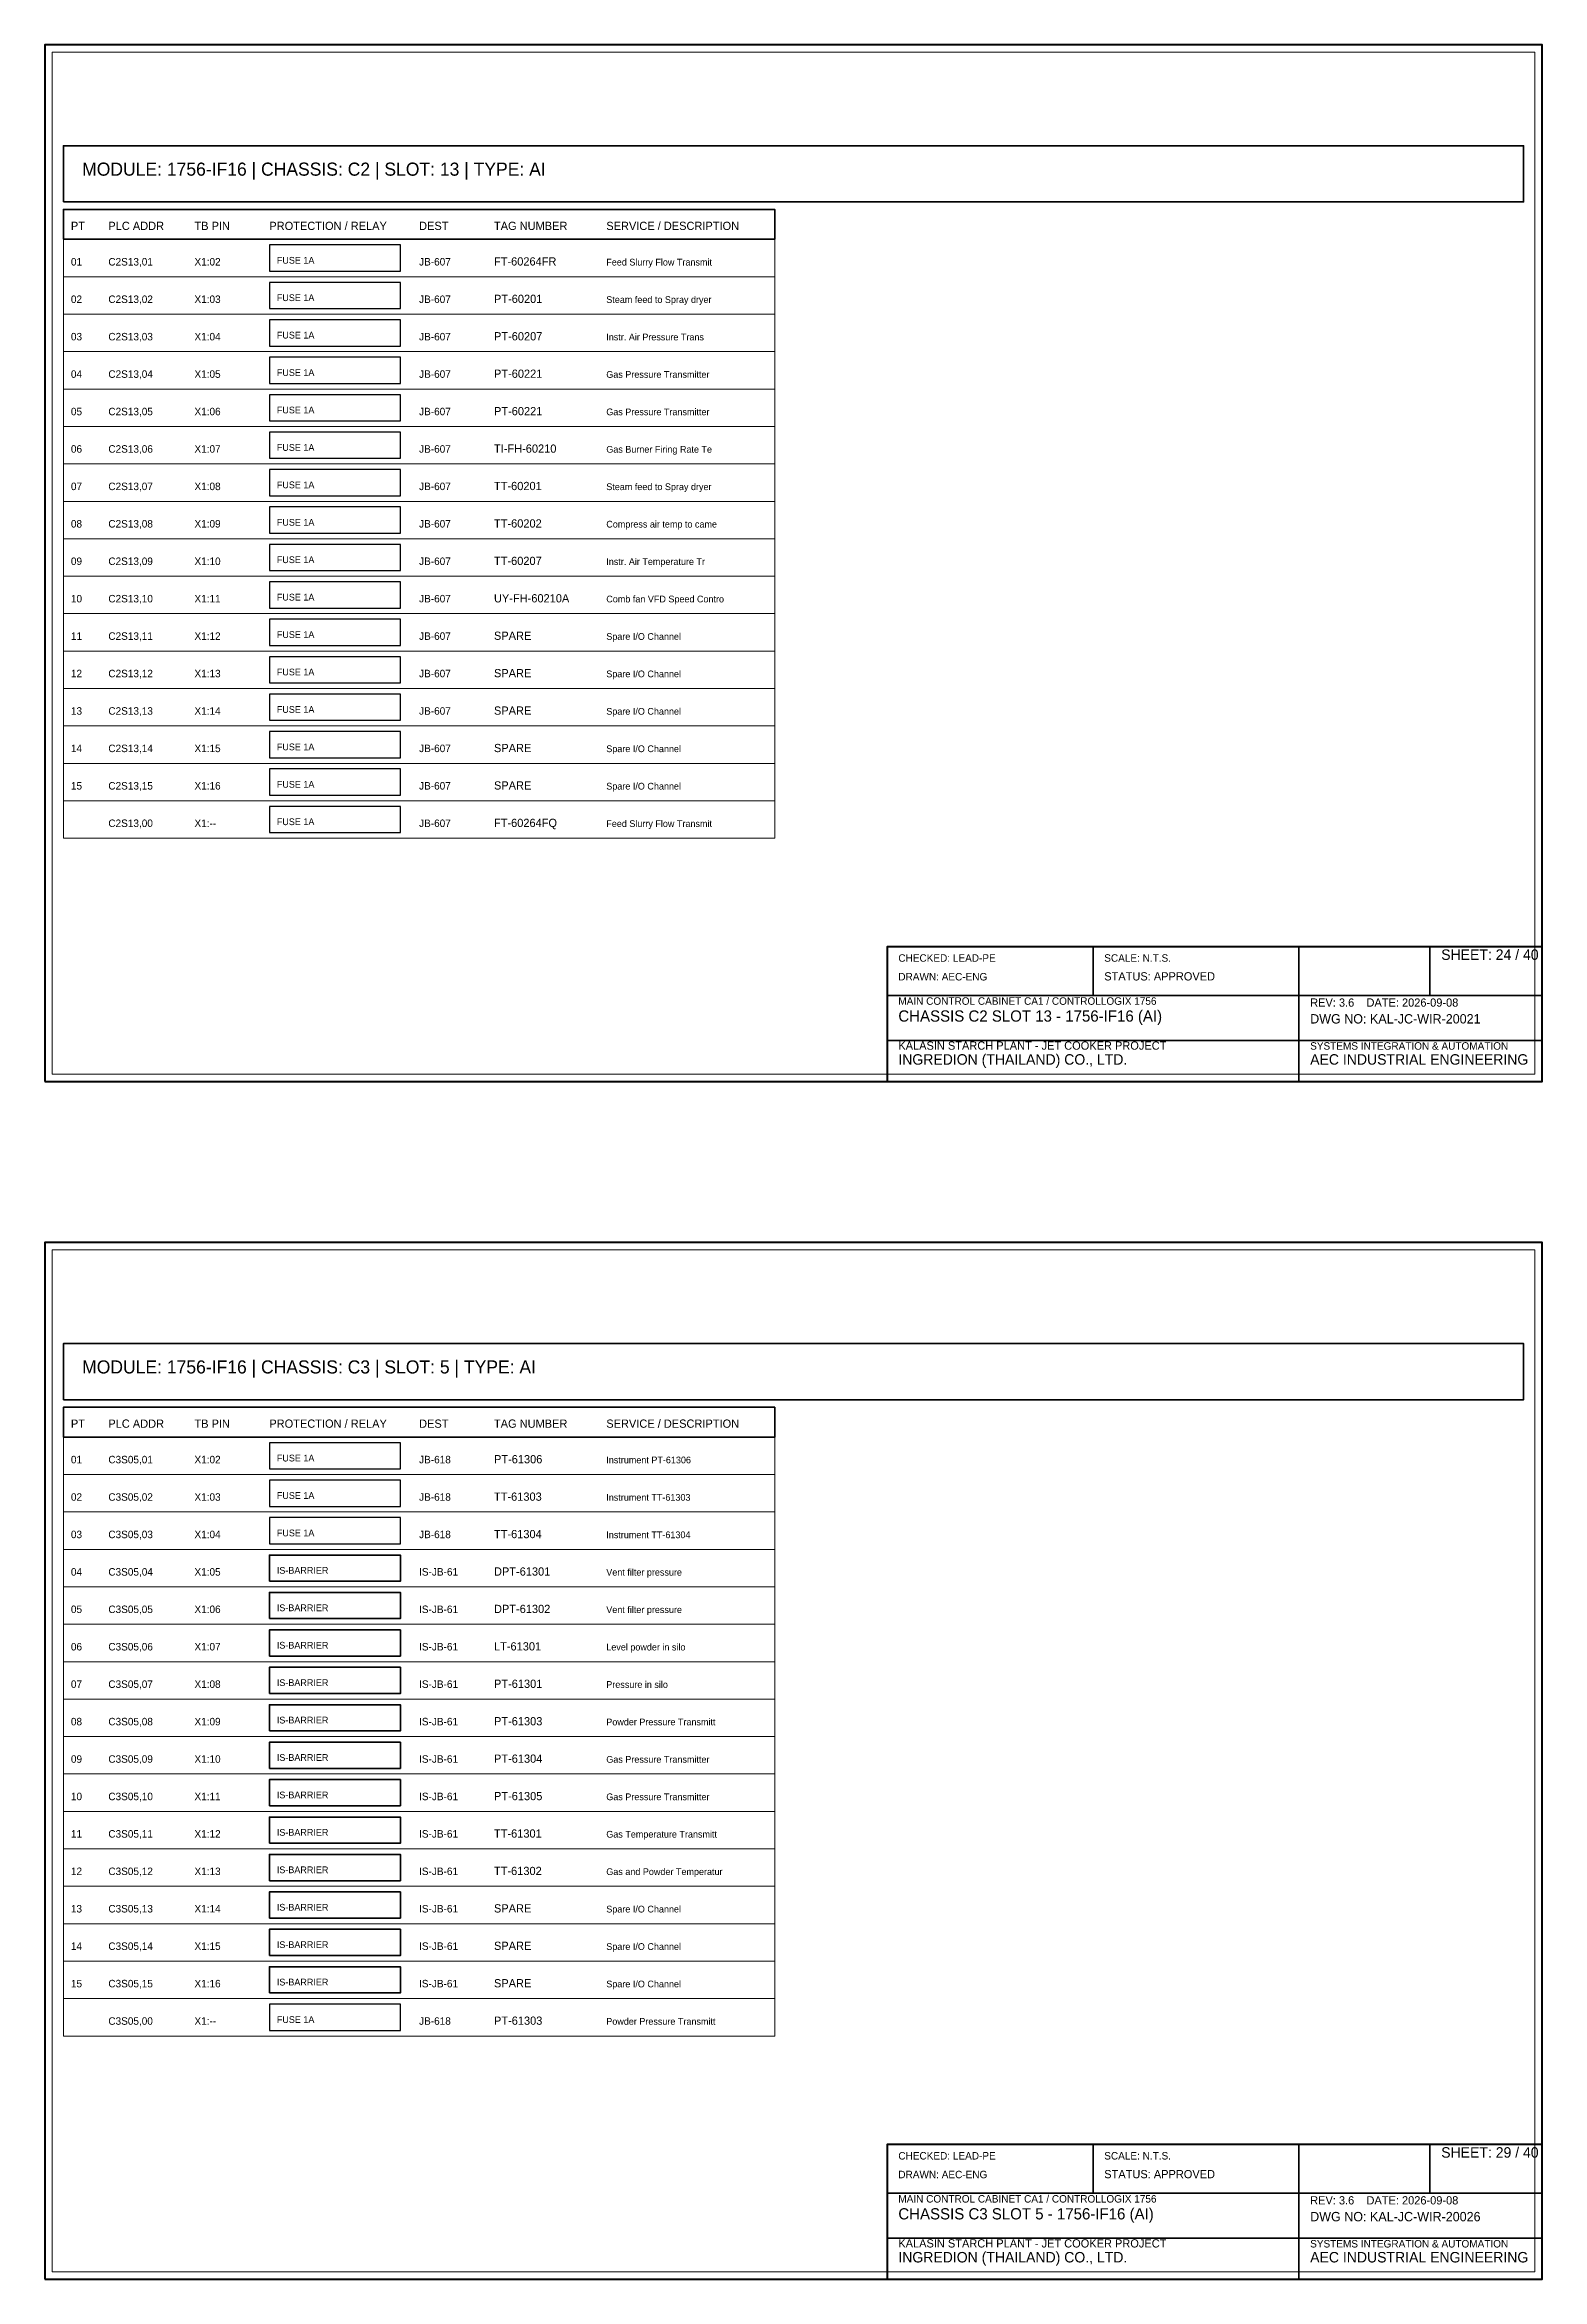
# Model space of a CAD drawing. Header units: millimetres. Extents: x 0 to 2200, y -2240 to 277.
# Drawn here: x 1350 to 1750, y -1600 to -1003 of the extents above; entities that cross this region are included whole.
import ezdxf

# ---------------------------------------------------------------- set-up
doc = ezdxf.new("R2010")
doc.units = ezdxf.units.MM
for name, color, linetype, lineweight in [('0_BORDER', 7, 'Continuous', 70), ('0_TITLE_BLOCK', 4, 'Continuous', 35), ('IE-CABLE', 6, 'Continuous', 25), ('IE-EQUIP', 2, 'Continuous', 35), ('IE-WIRE', 1, 'Continuous', 25), ('IS_BARRIERS', 140, 'Continuous', 35), ('NOTATIONS', 8, 'Continuous', 18), ('TER', 3, 'Continuous', 35), ('TEXTS', 7, 'Continuous', 25)]:
    doc.layers.add(name, color=color, linetype=linetype, lineweight=lineweight)

msp = doc.modelspace()

# ---------------------------------------------------------------- linework, layer by layer
at = {"layer": '0_BORDER'}
for points in [[(1350, -1280), (1750, -1280), (1750, -1003), (1350, -1003)], [(1575, -1280), (1750, -1280), (1750, -1244), (1575, -1244)], [(1350, -1600), (1750, -1600), (1750, -1323), (1350, -1323)], [(1575, -1600), (1750, -1600), (1750, -1564), (1575, -1564)]]:
    msp.add_lwpolyline(points, close=True, dxfattribs=at)
at = {"layer": '0_TITLE_BLOCK'}
for p, q in [((1630, -1257), (1630, -1244)), ((1685, -1257), (1685, -1244)), ((1720, -1257), (1720, -1244)), ((1575, -1257), (1750, -1257)), ((1685, -1280), (1685, -1257)), ((1575, -1269), (1750, -1269)), ((1630, -1577), (1630, -1564)), ((1685, -1577), (1685, -1564)), ((1720, -1577), (1720, -1564)), ((1575, -1577), (1750, -1577)), ((1685, -1600), (1685, -1577)), ((1575, -1589), (1750, -1589))]:
    msp.add_line(p, q, dxfattribs=at)
for points in [[(1355, -1055), (1545, -1055), (1545, -1047), (1355, -1047)], [(1355, -1375), (1545, -1375), (1545, -1367), (1355, -1367)]]:
    msp.add_lwpolyline(points, close=True, dxfattribs=at)
at = {"layer": 'IE-EQUIP'}
for points in [[(1355, -1045), (1745, -1045), (1745, -1030), (1355, -1030)], [(1355, -1365), (1745, -1365), (1745, -1350), (1355, -1350)]]:
    msp.add_lwpolyline(points, close=True, dxfattribs=at)
at = {"layer": 'IE-WIRE'}
for points in [[(1410, -1063.5), (1445, -1063.5), (1445, -1056.5), (1410, -1056.5)], [(1410, -1073.5), (1445, -1073.5), (1445, -1066.5), (1410, -1066.5)], [(1410, -1083.5), (1445, -1083.5), (1445, -1076.5), (1410, -1076.5)], [(1410, -1093.5), (1445, -1093.5), (1445, -1086.5), (1410, -1086.5)], [(1410, -1103.5), (1445, -1103.5), (1445, -1096.5), (1410, -1096.5)], [(1410, -1113.5), (1445, -1113.5), (1445, -1106.5), (1410, -1106.5)], [(1410, -1123.5), (1445, -1123.5), (1445, -1116.5), (1410, -1116.5)], [(1410, -1133.5), (1445, -1133.5), (1445, -1126.5), (1410, -1126.5)], [(1410, -1143.5), (1445, -1143.5), (1445, -1136.5), (1410, -1136.5)], [(1410, -1153.5), (1445, -1153.5), (1445, -1146.5), (1410, -1146.5)], [(1410, -1163.5), (1445, -1163.5), (1445, -1156.5), (1410, -1156.5)], [(1410, -1173.5), (1445, -1173.5), (1445, -1166.5), (1410, -1166.5)], [(1410, -1183.5), (1445, -1183.5), (1445, -1176.5), (1410, -1176.5)], [(1410, -1193.5), (1445, -1193.5), (1445, -1186.5), (1410, -1186.5)], [(1410, -1203.5), (1445, -1203.5), (1445, -1196.5), (1410, -1196.5)], [(1410, -1213.5), (1445, -1213.5), (1445, -1206.5), (1410, -1206.5)], [(1410, -1383.5), (1445, -1383.5), (1445, -1376.5), (1410, -1376.5)], [(1410, -1393.5), (1445, -1393.5), (1445, -1386.5), (1410, -1386.5)], [(1410, -1403.5), (1445, -1403.5), (1445, -1396.5), (1410, -1396.5)], [(1410, -1533.5), (1445, -1533.5), (1445, -1526.5), (1410, -1526.5)]]:
    msp.add_lwpolyline(points, close=True, dxfattribs=at)
at = {"layer": 'IS_BARRIERS'}
for points in [[(1410, -1413.5), (1445, -1413.5), (1445, -1406.5), (1410, -1406.5)], [(1410, -1423.5), (1445, -1423.5), (1445, -1416.5), (1410, -1416.5)], [(1410, -1433.5), (1445, -1433.5), (1445, -1426.5), (1410, -1426.5)], [(1410, -1443.5), (1445, -1443.5), (1445, -1436.5), (1410, -1436.5)], [(1410, -1453.5), (1445, -1453.5), (1445, -1446.5), (1410, -1446.5)], [(1410, -1463.5), (1445, -1463.5), (1445, -1456.5), (1410, -1456.5)], [(1410, -1473.5), (1445, -1473.5), (1445, -1466.5), (1410, -1466.5)], [(1410, -1483.5), (1445, -1483.5), (1445, -1476.5), (1410, -1476.5)], [(1410, -1493.5), (1445, -1493.5), (1445, -1486.5), (1410, -1486.5)], [(1410, -1503.5), (1445, -1503.5), (1445, -1496.5), (1410, -1496.5)], [(1410, -1513.5), (1445, -1513.5), (1445, -1506.5), (1410, -1506.5)], [(1410, -1523.5), (1445, -1523.5), (1445, -1516.5), (1410, -1516.5)]]:
    msp.add_lwpolyline(points, close=True, dxfattribs=at)
at = {"layer": 'NOTATIONS'}
for points in [[(1352, -1278), (1748, -1278), (1748, -1005), (1352, -1005)], [(1355, -1065), (1545, -1065), (1545, -1055), (1355, -1055)], [(1355, -1075), (1545, -1075), (1545, -1065), (1355, -1065)], [(1355, -1085), (1545, -1085), (1545, -1075), (1355, -1075)], [(1355, -1095), (1545, -1095), (1545, -1085), (1355, -1085)], [(1355, -1105), (1545, -1105), (1545, -1095), (1355, -1095)], [(1355, -1115), (1545, -1115), (1545, -1105), (1355, -1105)], [(1355, -1125), (1545, -1125), (1545, -1115), (1355, -1115)], [(1355, -1135), (1545, -1135), (1545, -1125), (1355, -1125)], [(1355, -1145), (1545, -1145), (1545, -1135), (1355, -1135)], [(1355, -1155), (1545, -1155), (1545, -1145), (1355, -1145)], [(1355, -1165), (1545, -1165), (1545, -1155), (1355, -1155)], [(1355, -1175), (1545, -1175), (1545, -1165), (1355, -1165)], [(1355, -1185), (1545, -1185), (1545, -1175), (1355, -1175)], [(1355, -1195), (1545, -1195), (1545, -1185), (1355, -1185)], [(1355, -1205), (1545, -1205), (1545, -1195), (1355, -1195)], [(1355, -1215), (1545, -1215), (1545, -1205), (1355, -1205)], [(1352, -1598), (1748, -1598), (1748, -1325), (1352, -1325)], [(1355, -1385), (1545, -1385), (1545, -1375), (1355, -1375)], [(1355, -1395), (1545, -1395), (1545, -1385), (1355, -1385)], [(1355, -1405), (1545, -1405), (1545, -1395), (1355, -1395)], [(1355, -1415), (1545, -1415), (1545, -1405), (1355, -1405)], [(1355, -1425), (1545, -1425), (1545, -1415), (1355, -1415)], [(1355, -1435), (1545, -1435), (1545, -1425), (1355, -1425)], [(1355, -1445), (1545, -1445), (1545, -1435), (1355, -1435)], [(1355, -1455), (1545, -1455), (1545, -1445), (1355, -1445)], [(1355, -1465), (1545, -1465), (1545, -1455), (1355, -1455)], [(1355, -1475), (1545, -1475), (1545, -1465), (1355, -1465)], [(1355, -1485), (1545, -1485), (1545, -1475), (1355, -1475)], [(1355, -1495), (1545, -1495), (1545, -1485), (1355, -1485)], [(1355, -1505), (1545, -1505), (1545, -1495), (1355, -1495)], [(1355, -1515), (1545, -1515), (1545, -1505), (1355, -1505)], [(1355, -1525), (1545, -1525), (1545, -1515), (1355, -1515)], [(1355, -1535), (1545, -1535), (1545, -1525), (1355, -1525)]]:
    msp.add_lwpolyline(points, close=True, dxfattribs=at)

# ---------------------------------------------------------------- texts
at = {"layer": '0_TITLE_BLOCK'}
for s, height, p in [('MODULE: 1756-IF16 | CHASSIS: C2 | SLOT: 13 | TYPE: AI', 3.5, (1360, -1038)), ('PT', 2.2, (1357, -1052.5)), ('PLC ADDR', 2.2, (1367, -1052.5)), ('TB PIN', 2.2, (1390, -1052.5)), ('PROTECTION / RELAY', 2.2, (1410, -1052.5)), ('DEST', 2.2, (1450, -1052.5)), ('TAG NUMBER', 2.2, (1470, -1052.5)), ('SERVICE / DESCRIPTION', 2.2, (1500, -1052.5)), ('SHEET: 24 / 40', 2.8, (1723, -1247.5)), ('STATUS: APPROVED', 2.2, (1633, -1253)), ('CHASSIS C2 SLOT 13 - 1756-IF16 (AI)', 3, (1578, -1264)), ('INGREDION (THAILAND) CO., LTD.', 2.8, (1578, -1275.5)), ('AEC INDUSTRIAL ENGINEERING', 2.8, (1688, -1275.5)), ('MODULE: 1756-IF16 | CHASSIS: C3 | SLOT: 5 | TYPE: AI', 3.5, (1360, -1358)), ('PT', 2.2, (1357, -1372.5)), ('PLC ADDR', 2.2, (1367, -1372.5)), ('TB PIN', 2.2, (1390, -1372.5)), ('PROTECTION / RELAY', 2.2, (1410, -1372.5)), ('DEST', 2.2, (1450, -1372.5)), ('TAG NUMBER', 2.2, (1470, -1372.5)), ('SERVICE / DESCRIPTION', 2.2, (1500, -1372.5)), ('SHEET: 29 / 40', 2.8, (1723, -1567.5)), ('STATUS: APPROVED', 2.2, (1633, -1573)), ('CHASSIS C3 SLOT 5 - 1756-IF16 (AI)', 3, (1578, -1584)), ('INGREDION (THAILAND) CO., LTD.', 2.8, (1578, -1595.5)), ('AEC INDUSTRIAL ENGINEERING', 2.8, (1688, -1595.5))]:
    msp.add_text(s, height=height, dxfattribs=at).set_placement(p)
at = {"layer": 'IE-CABLE'}
for s, p in [('JB-607', (1450, -1062)), ('JB-607', (1450, -1072)), ('JB-607', (1450, -1082)), ('JB-607', (1450, -1092)), ('JB-607', (1450, -1102)), ('JB-607', (1450, -1112)), ('JB-607', (1450, -1122)), ('JB-607', (1450, -1132)), ('JB-607', (1450, -1142)), ('JB-607', (1450, -1152)), ('JB-607', (1450, -1162)), ('JB-607', (1450, -1172)), ('JB-607', (1450, -1182)), ('JB-607', (1450, -1192)), ('JB-607', (1450, -1202)), ('JB-607', (1450, -1212)), ('JB-618', (1450, -1382)), ('JB-618', (1450, -1392)), ('JB-618', (1450, -1402)), ('IS-JB-61', (1450, -1412)), ('IS-JB-61', (1450, -1422)), ('IS-JB-61', (1450, -1432)), ('IS-JB-61', (1450, -1442)), ('IS-JB-61', (1450, -1452)), ('IS-JB-61', (1450, -1462)), ('IS-JB-61', (1450, -1472)), ('IS-JB-61', (1450, -1482)), ('IS-JB-61', (1450, -1492)), ('IS-JB-61', (1450, -1502)), ('IS-JB-61', (1450, -1512)), ('IS-JB-61', (1450, -1522)), ('JB-618', (1450, -1532))]:
    msp.add_text(s, height=2, dxfattribs=at).set_placement(p)
at = {"layer": 'IE-WIRE'}
for p in [(1412, -1061.5), (1412, -1071.5), (1412, -1081.5), (1412, -1091.5), (1412, -1101.5), (1412, -1111.5), (1412, -1121.5), (1412, -1131.5), (1412, -1141.5), (1412, -1151.5), (1412, -1161.5), (1412, -1171.5), (1412, -1181.5), (1412, -1191.5), (1412, -1201.5), (1412, -1211.5), (1412, -1381.5), (1412, -1391.5), (1412, -1401.5), (1412, -1531.5)]:
    msp.add_text('FUSE 1A', height=1.8, dxfattribs=at).set_placement(p)
at = {"layer": 'IS_BARRIERS'}
for p in [(1412, -1411.5), (1412, -1421.5), (1412, -1431.5), (1412, -1441.5), (1412, -1451.5), (1412, -1461.5), (1412, -1471.5), (1412, -1481.5), (1412, -1491.5), (1412, -1501.5), (1412, -1511.5), (1412, -1521.5)]:
    msp.add_text('IS-BARRIER', height=1.8, dxfattribs=at).set_placement(p)
at = {"layer": 'TER'}
for s, p in [('X1:02', (1390, -1062)), ('X1:03', (1390, -1072)), ('X1:04', (1390, -1082)), ('X1:05', (1390, -1092)), ('X1:06', (1390, -1102)), ('X1:07', (1390, -1112)), ('X1:08', (1390, -1122)), ('X1:09', (1390, -1132)), ('X1:10', (1390, -1142)), ('X1:11', (1390, -1152)), ('X1:12', (1390, -1162)), ('X1:13', (1390, -1172)), ('X1:14', (1390, -1182)), ('X1:15', (1390, -1192)), ('X1:16', (1390, -1202)), ('X1:--', (1390, -1212)), ('X1:02', (1390, -1382)), ('X1:03', (1390, -1392)), ('X1:04', (1390, -1402)), ('X1:05', (1390, -1412)), ('X1:06', (1390, -1422)), ('X1:07', (1390, -1432)), ('X1:08', (1390, -1442)), ('X1:09', (1390, -1452)), ('X1:10', (1390, -1462)), ('X1:11', (1390, -1472)), ('X1:12', (1390, -1482)), ('X1:13', (1390, -1492)), ('X1:14', (1390, -1502)), ('X1:15', (1390, -1512)), ('X1:16', (1390, -1522)), ('X1:--', (1390, -1532))]:
    msp.add_text(s, height=2, dxfattribs=at).set_placement(p)
at = {"layer": 'TEXTS'}
for s, height, p in [('01', 2, (1357, -1062)), ('C2S13,01', 2, (1367, -1062)), ('FT-60264FR', 2.2, (1470, -1062)), ('Feed Slurry Flow Transmit', 1.8, (1500, -1062)), ('02', 2, (1357, -1072)), ('C2S13,02', 2, (1367, -1072)), ('PT-60201', 2.2, (1470, -1072)), ('Steam feed to Spray dryer', 1.8, (1500, -1072)), ('03', 2, (1357, -1082)), ('C2S13,03', 2, (1367, -1082)), ('PT-60207', 2.2, (1470, -1082)), ('Instr. Air Pressure Trans', 1.8, (1500, -1082)), ('04', 2, (1357, -1092)), ('C2S13,04', 2, (1367, -1092)), ('PT-60221', 2.2, (1470, -1092)), ('Gas Pressure Transmitter ', 1.8, (1500, -1092)), ('05', 2, (1357, -1102)), ('C2S13,05', 2, (1367, -1102)), ('PT-60221', 2.2, (1470, -1102)), ('Gas Pressure Transmitter ', 1.8, (1500, -1102)), ('06', 2, (1357, -1112)), ('C2S13,06', 2, (1367, -1112)), ('TI-FH-60210', 2.2, (1470, -1112)), ('Gas Burner Firing Rate Te', 1.8, (1500, -1112)), ('07', 2, (1357, -1122)), ('C2S13,07', 2, (1367, -1122)), ('TT-60201', 2.2, (1470, -1122)), ('Steam feed to Spray dryer', 1.8, (1500, -1122)), ('08', 2, (1357, -1132)), ('C2S13,08', 2, (1367, -1132)), ('TT-60202', 2.2, (1470, -1132)), ('Compress air temp to came', 1.8, (1500, -1132)), ('09', 2, (1357, -1142)), ('C2S13,09', 2, (1367, -1142)), ('TT-60207', 2.2, (1470, -1142)), ('Instr. Air Temperature Tr', 1.8, (1500, -1142)), ('10', 2, (1357, -1152)), ('C2S13,10', 2, (1367, -1152)), ('UY-FH-60210A', 2.2, (1470, -1152)), ('Comb fan VFD Speed Contro', 1.8, (1500, -1152)), ('11', 2, (1357, -1162)), ('C2S13,11', 2, (1367, -1162)), ('SPARE', 2.2, (1470, -1162)), ('Spare I/O Channel', 1.8, (1500, -1162)), ('12', 2, (1357, -1172)), ('C2S13,12', 2, (1367, -1172)), ('SPARE', 2.2, (1470, -1172)), ('Spare I/O Channel', 1.8, (1500, -1172)), ('13', 2, (1357, -1182)), ('C2S13,13', 2, (1367, -1182)), ('SPARE', 2.2, (1470, -1182)), ('Spare I/O Channel', 1.8, (1500, -1182)), ('14', 2, (1357, -1192)), ('C2S13,14', 2, (1367, -1192)), ('SPARE', 2.2, (1470, -1192)), ('Spare I/O Channel', 1.8, (1500, -1192)), ('SPARE', 2.2, (1470, -1202)), ('15', 2, (1357, -1202)), ('C2S13,15', 2, (1367, -1202)), ('Spare I/O Channel', 1.8, (1500, -1202)), ('C2S13,00', 2, (1367, -1212)), ('FT-60264FQ', 2.2, (1470, -1212)), ('Feed Slurry Flow Transmit', 1.8, (1500, -1212)), ('CHECKED: LEAD-PE', 2, (1578, -1248)), ('SCALE: N.T.S.', 2, (1633, -1248)), ('DRAWN: AEC-ENG', 2, (1578, -1253)), ('MAIN CONTROL CABINET CA1 / CONTROLLOGIX 1756', 2, (1578, -1259.5)), ('REV: 3.6    DATE: 2026-09-08', 2.2, (1688, -1260)), ('DWG NO: KAL-JC-WIR-20021', 2.5, (1688, -1264.5)), ('KALASIN STARCH PLANT - JET COOKER PROJECT', 2.2, (1578, -1271.5)), ('SYSTEMS INTEGRATION & AUTOMATION', 2, (1688, -1271.5)), ('01', 2, (1357, -1382)), ('C3S05,01', 2, (1367, -1382)), ('PT-61306', 2.2, (1470, -1382)), ('Instrument PT-61306', 1.8, (1500, -1382)), ('02', 2, (1357, -1392)), ('C3S05,02', 2, (1367, -1392)), ('TT-61303', 2.2, (1470, -1392)), ('Instrument TT-61303', 1.8, (1500, -1392)), ('03', 2, (1357, -1402)), ('C3S05,03', 2, (1367, -1402)), ('TT-61304', 2.2, (1470, -1402)), ('Instrument TT-61304', 1.8, (1500, -1402)), ('04', 2, (1357, -1412)), ('C3S05,04', 2, (1367, -1412)), ('DPT-61301', 2.2, (1470, -1412)), ('Vent filter pressure', 1.8, (1500, -1412)), ('05', 2, (1357, -1422)), ('C3S05,05', 2, (1367, -1422)), ('DPT-61302', 2.2, (1470, -1422)), ('Vent filter pressure', 1.8, (1500, -1422)), ('06', 2, (1357, -1432)), ('C3S05,06', 2, (1367, -1432)), ('LT-61301', 2.2, (1470, -1432)), ('Level powder in silo', 1.8, (1500, -1432)), ('07', 2, (1357, -1442)), ('C3S05,07', 2, (1367, -1442)), ('PT-61301', 2.2, (1470, -1442)), ('Pressure in silo', 1.8, (1500, -1442)), ('08', 2, (1357, -1452)), ('C3S05,08', 2, (1367, -1452)), ('PT-61303', 2.2, (1470, -1452)), ('Powder Pressure Transmitt', 1.8, (1500, -1452)), ('09', 2, (1357, -1462)), ('C3S05,09', 2, (1367, -1462)), ('PT-61304', 2.2, (1470, -1462)), ('Gas Pressure Transmitter ', 1.8, (1500, -1462)), ('10', 2, (1357, -1472)), ('C3S05,10', 2, (1367, -1472)), ('PT-61305', 2.2, (1470, -1472)), ('Gas Pressure Transmitter ', 1.8, (1500, -1472)), ('11', 2, (1357, -1482)), ('C3S05,11', 2, (1367, -1482)), ('TT-61301', 2.2, (1470, -1482)), ('Gas Temperature Transmitt', 1.8, (1500, -1482)), ('12', 2, (1357, -1492)), ('C3S05,12', 2, (1367, -1492)), ('TT-61302', 2.2, (1470, -1492)), ('Gas and Powder Temperatur', 1.8, (1500, -1492)), ('13', 2, (1357, -1502)), ('C3S05,13', 2, (1367, -1502)), ('SPARE', 2.2, (1470, -1502)), ('Spare I/O Channel', 1.8, (1500, -1502)), ('14', 2, (1357, -1512)), ('C3S05,14', 2, (1367, -1512)), ('SPARE', 2.2, (1470, -1512)), ('Spare I/O Channel', 1.8, (1500, -1512)), ('15', 2, (1357, -1522)), ('C3S05,15', 2, (1367, -1522)), ('SPARE', 2.2, (1470, -1522)), ('Spare I/O Channel', 1.8, (1500, -1522)), ('C3S05,00', 2, (1367, -1532)), ('PT-61303', 2.2, (1470, -1532)), ('Powder Pressure Transmitt', 1.8, (1500, -1532)), ('CHECKED: LEAD-PE', 2, (1578, -1568)), ('SCALE: N.T.S.', 2, (1633, -1568)), ('DRAWN: AEC-ENG', 2, (1578, -1573)), ('MAIN CONTROL CABINET CA1 / CONTROLLOGIX 1756', 2, (1578, -1579.5)), ('REV: 3.6    DATE: 2026-09-08', 2.2, (1688, -1580)), ('DWG NO: KAL-JC-WIR-20026', 2.5, (1688, -1584.5)), ('KALASIN STARCH PLANT - JET COOKER PROJECT', 2.2, (1578, -1591.5)), ('SYSTEMS INTEGRATION & AUTOMATION', 2, (1688, -1591.5))]:
    msp.add_text(s, height=height, dxfattribs=at).set_placement(p)

doc.saveas('drawing.dxf')
